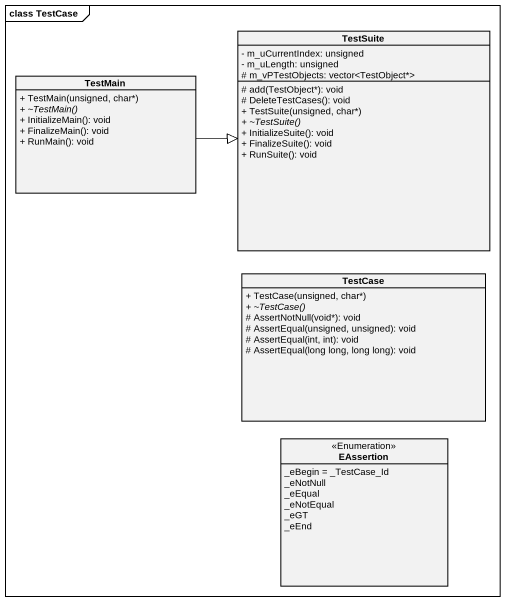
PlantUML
@startuml
mainframe class TestCase
hide circle
hide empty members
skinparam classAttributeIconSize 0
class TestSuite {
  - m_uCurrentIndex: unsigned
  - m_uLength: unsigned
  # m_vPTestObjects: vector<TestObject*>
  # add(TestObject*): void
  # DeleteTestCases(): void
  + TestSuite(unsigned, char*)
  {abstract} + ~TestSuite()
  + InitializeSuite(): void
  + FinalizeSuite(): void
  + RunSuite(): void
}
class TestMain {
  + TestMain(unsigned, char*)
  {abstract} + ~TestMain()
  + InitializeMain(): void
  + FinalizeMain(): void
  + RunMain(): void
}
class TestCase {
  + TestCase(unsigned, char*)
  {abstract} + ~TestCase()
  # AssertNotNull(void*): void
  # AssertEqual(unsigned, unsigned): void
  # AssertEqual(int, int): void
  # AssertEqual(long long, long long): void
}
enum EAssertion <<Enumeration>> {
  _eBegin = _TestCase_Id
  _eNotNull
  _eEqual
  _eNotEqual
  _eGT
  _eEnd
}
TestMain -right-|> TestSuite
@enduml
